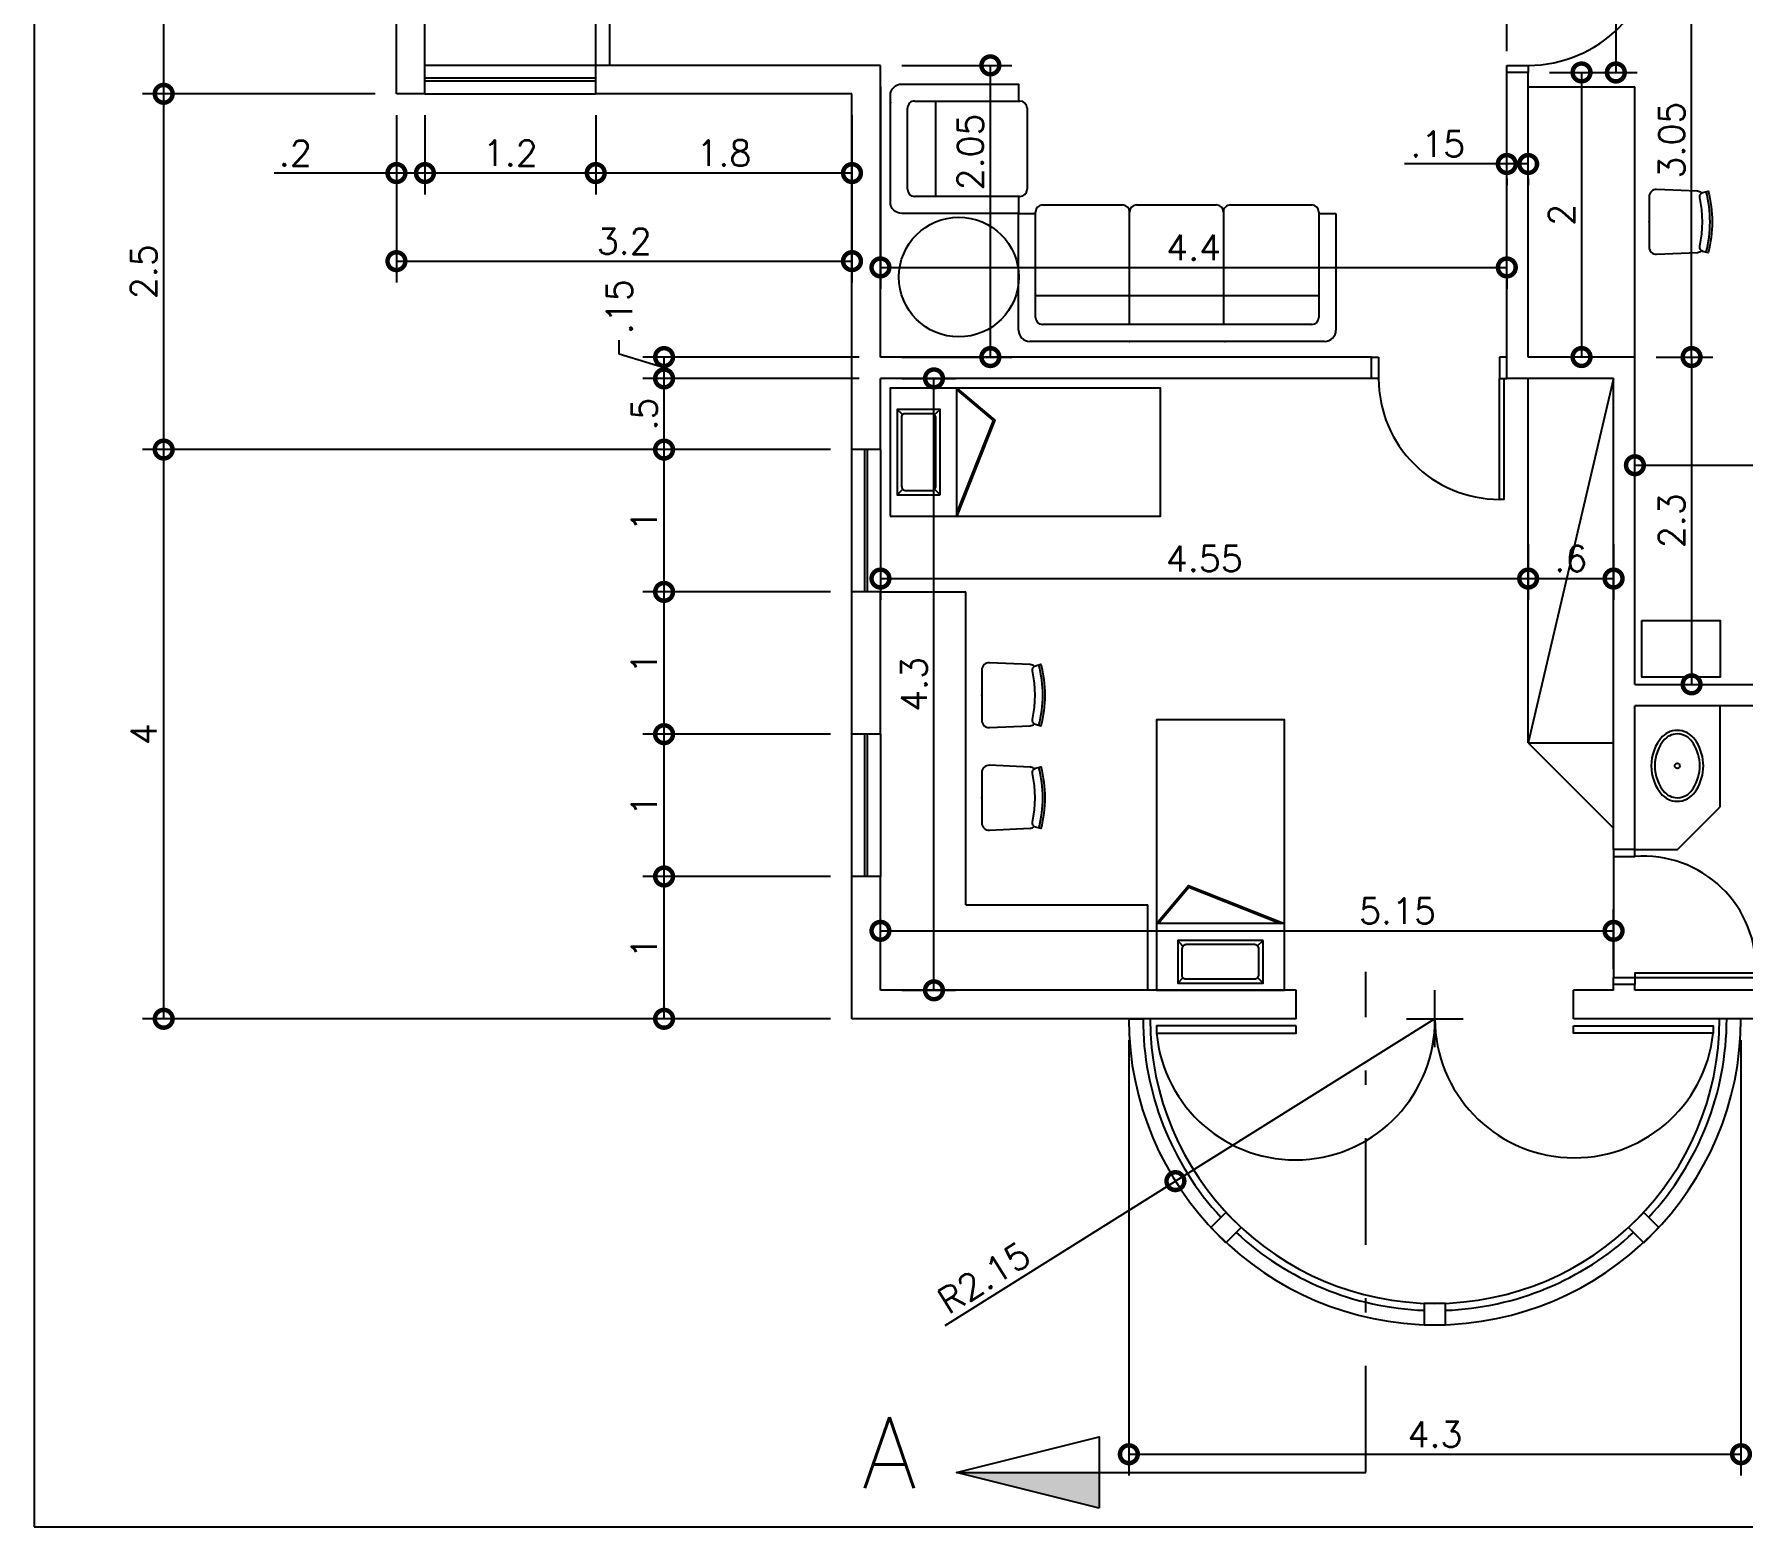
# Model space of a CAD drawing. Extents: x 0 to 62.2, y 0 to 29.7.
# Drawn here: x 0 to 12, y 0 to 10.49 of the extents above; entities that cross this region are included whole.
import ezdxf

# ---------------------------------------------------------------- set-up
doc = ezdxf.new("R2010")
doc.units = 0
doc.header["$LTSCALE"] = 2
doc.header["$MEASUREMENT"] = 0
doc.linetypes.add('DASHDOT', pattern=[1, 0.5, -0.25, 0, -0.25])
doc.layers.get('0').update_dxf_attribs({"linetype": 'CONTINUOUS'})
doc.layers.get('DEFPOINTS').update_dxf_attribs({"linetype": 'CONTINUOUS'})
for name, color, linetype in [('DIM100', 1, 'CONTINUOUS'), ('EQUIP', 9, 'CONTINUOUS'), ('JANELAS', 4, 'CONTINUOUS'), ('PAREDE', 7, 'CONTINUOUS'), ('PORTAS', 2, 'CONTINUOUS'), ('TEXTO', 5, 'CONTINUOUS'), ('VP', 1, 'CONTINUOUS')]:
    doc.layers.add(name, color=color, linetype=linetype)
doc.styles.add('CLICKAD', font='romans.shx')
doc.dimstyles.new('CLICKAD', dxfattribs={"dimscale": 0.1, "dimtxt": 1.8, "dimasz": 2.5, "dimexe": 1.5, "dimexo": 1.5, "dimgap": 0.5, "dimtad": 1, "dimzin": 12, "dimtxsty": 'CLICKAD', "dimblk1": 'DOTSMALL', "dimblk2": 'DOTSMALL', "dimsah": 1, "dimcen": 1, "dimclrt": 3, "dimazin": 3, "dimtp": 0.01, "dimtm": 0.02, "dimtfac": 1, "dimtmove": 0, "dimatfit": 3, "dimtolj": 1, "dimtzin": 0})

# ---------------------------------------------------------------- blocks, each defined once
blk = doc.blocks.new('CADE01P')
blk.add_lwpolyline([(-0.203, 0.369, 0.169762), (-0.215, 0.339), (-0.228, 0.053, 0.430564), (-0.178, 0), (0.178, 0, 0.430564), (0.228, 0.053), (0.215, 0.339, 0.169762), (0.203, 0.369)], format="xyb")
blk.add_lwpolyline([(0.207, 0.377, -0.400296), (0.171, 0.356, 0.108355), (-0.171, 0.356, -0.400296), (-0.207, 0.377), (-0.217, 0.415, -0.128747), (0.217, 0.415)], format="xyb", close=True)
blk.add_arc((0, -0.413), 0.841, 75.3375, 104.6673)
blk.add_point((0, 0))
blk = doc.blocks.new('_DOTSMALL')
at = {"color": 0, "linetype": 'BYBLOCK', "ltscale": 0.05, "const_width": 0.5}
blk.add_lwpolyline([(-0.0625, 0, 1), (0.0625, 0, 1)], format="xyb", close=True, dxfattribs=at)
blk = doc.blocks.new('*D57')
at = {"color": 0, "linetype": 'BYBLOCK', "ltscale": 0.05}
for p, q in [((11.395, 6.599), (11.793, 6.599)), ((11.643, 6.599), (11.643, 4.299)), ((11.446, 4.299), (11.793, 4.299))]:
    blk.add_line(p, q, dxfattribs=at)
at = {"layer": 'DEFPOINTS', "color": 0, "linetype": 'BYBLOCK', "ltscale": 0.05}
for p in [(11.245, 6.599), (11.296, 4.299), (11.643, 4.299)]:
    blk.add_point(p, dxfattribs=at)
at = {"color": 0, "linetype": 'BYBLOCK', "ltscale": 0.05, "xscale": 0.25, "yscale": 0.25, "zscale": 0.25}
for p, rotation in [((11.643, 6.599), 90), ((11.643, 4.299), 270)]:
    blk.add_blockref('_DOTSMALL', p, dxfattribs=dict(at, rotation=rotation))
at = {"color": 3, "linetype": 'BYBLOCK', "ltscale": 0.05, "insert": (11.503, 5.449), "char_height": 0.18, "attachment_point": 5, "rotation": 90, "style": 'CLICKAD'}
blk.add_mtext('\\A1;2.3', dxfattribs=at)
blk = doc.blocks.new('*D179')
at = {"layer": 'DEFPOINTS', "color": 0}
for p in [(11.518, 11.27), (11.643, 11.27), (11.245, 8.22)]:
    blk.add_point(p, dxfattribs=at)
at = {"layer": 'DIM100', "color": 0}
for p, q in [((11.643, 8.22), (11.643, 11.27)), ((11.668, 11.27), (11.793, 11.27))]:
    blk.add_line(p, q, dxfattribs=at)
at = {"layer": 'DIM100', "color": 0, "xscale": 0.25, "yscale": 0.25, "zscale": 0.25}
for p, rotation in [((11.643, 11.27), 90), ((11.643, 8.22), 270)]:
    blk.add_blockref('_DOTSMALL', p, dxfattribs=dict(at, rotation=rotation))
at = {"layer": 'DIM100', "color": 3, "insert": (11.503, 9.745), "char_height": 0.18, "attachment_point": 5, "rotation": 90, "style": 'CLICKAD'}
blk.add_mtext('\\A1;3.05', dxfattribs=at)
blk = doc.blocks.new('*D58')
at = {"color": 0, "linetype": 'BYBLOCK', "ltscale": 0.05}
for p, q in [((11.245, 6.07), (11.245, 7.61)), ((14.445, 6.07), (14.445, 7.61)), ((11.245, 7.46), (14.445, 7.46))]:
    blk.add_line(p, q, dxfattribs=at)
at = {"layer": 'DEFPOINTS', "color": 0, "linetype": 'BYBLOCK', "ltscale": 0.05}
for p in [(14.445, 7.46), (11.245, 5.92), (14.445, 5.92)]:
    blk.add_point(p, dxfattribs=at)
at = {"color": 0, "linetype": 'BYBLOCK', "ltscale": 0.05, "xscale": 0.25, "yscale": 0.25, "zscale": 0.25, "rotation": 180}
blk.add_blockref('_DOTSMALL', (11.245, 7.46), dxfattribs=at)
at = {"color": 0, "linetype": 'BYBLOCK', "ltscale": 0.05, "xscale": 0.25, "yscale": 0.25, "zscale": 0.25}
blk.add_blockref('_DOTSMALL', (14.445, 7.46), dxfattribs=at)
at = {"color": 3, "linetype": 'BYBLOCK', "ltscale": 0.05, "insert": (12.783, 7.6), "char_height": 0.18, "attachment_point": 5, "style": 'CLICKAD'}
blk.add_mtext('\\A1;3.2', dxfattribs=at)
blk = doc.blocks.new('CUBA01P')
blk.add_circle((0, 0), 0.018)
for centre, radius, start, end in [((-0.071, -0.03), 0.191, 120.725, 141.4841), ((-0.002, -0.124), 0.307, 89.5504, 122.7375), ((-0.002, -0.124), 0.282, 89.5504, 122.828), ((0.002, -0.124), 0.307, 57.2625, 90.4496), ((0.002, -0.124), 0.282, 57.172, 90.4496), ((0.071, -0.03), 0.191, 38.5159, 59.275), ((-0.097, 0.001), 0.152, 174.4524, 224.3819), ((-0.091, -0.004), 0.159, 144.5232, 173.1767), ((-0.091, -0.004), 0.134, 144.8047, 173.0573), ((-0.097, 0.001), 0.127, 174.578, 224.0021), ((-0.071, -0.03), 0.166, 120.5755, 141.2533), ((0.071, -0.03), 0.166, 38.7467, 59.4245), ((0.097, 0.001), 0.127, 315.9979, 5.422), ((0.091, -0.004), 0.134, 6.9427, 35.1953), ((0.097, 0.001), 0.152, 315.6181, 5.5476), ((0.091, -0.004), 0.159, 6.8233, 35.4768), ((-0.002, 0.123), 0.306, 228.3244, 270.4838), ((-0.002, 0.123), 0.281, 228.5041, 270.4838), ((0.002, 0.123), 0.281, 269.5162, 311.4959), ((0.002, 0.123), 0.306, 269.5162, 311.6756)]:
    blk.add_arc(centre, radius, start, end)
blk = doc.blocks.new('*D47')
at = {"color": 0, "linetype": 'BYBLOCK', "ltscale": 0.05}
for p, q in [((7.69, 1.799), (7.69, -1.261)), ((11.99, 1.799), (11.99, -1.261)), ((7.69, -1.111), (11.99, -1.111))]:
    blk.add_line(p, q, dxfattribs=at)
at = {"layer": 'DEFPOINTS', "color": 0, "linetype": 'BYBLOCK', "ltscale": 0.05}
for p in [(7.69, 1.949), (11.99, 1.949), (11.99, -1.111)]:
    blk.add_point(p, dxfattribs=at)
at = {"color": 0, "linetype": 'BYBLOCK', "ltscale": 0.05, "xscale": 0.25, "yscale": 0.25, "zscale": 0.25, "rotation": 180}
blk.add_blockref('_DOTSMALL', (7.69, -1.111), dxfattribs=at)
at = {"color": 0, "linetype": 'BYBLOCK', "ltscale": 0.05, "xscale": 0.25, "yscale": 0.25, "zscale": 0.25}
blk.add_blockref('_DOTSMALL', (11.99, -1.111), dxfattribs=at)
at = {"color": 3, "linetype": 'BYBLOCK', "ltscale": 0.05, "insert": (9.84, -0.971), "char_height": 0.18, "attachment_point": 5, "style": 'CLICKAD'}
blk.add_mtext('\\A1;4.3', dxfattribs=at)
blk = doc.blocks.new('SOLT')
at = {"ltscale": 0.05}
for p, q in [((0.47, 0.437), (0.724, 0.222)), ((0.087, 0.264), (0.051, 0.3)), ((0.31, 0.263), (0.351, 0.3)), ((0.724, 0.222), (0.47, -0.423)), ((0.09, -0.261), (0.051, -0.3)), ((0.312, -0.261), (0.351, -0.3))]:
    blk.add_line(p, q, dxfattribs=at)
for points in [[(0, -0.45), (1.9, -0.45), (1.9, 0.45), (0, 0.45)], [(0.351, -0.3), (0.351, 0.3), (0.051, 0.3), (0.051, -0.3)]]:
    blk.add_lwpolyline(points, close=True)
blk.add_lwpolyline([(0.47, 0.45), (0.736, 0.225), (0.47, -0.45)], close=True, dxfattribs=at)
blk.add_lwpolyline([(0.321, -0.24), (0.321, 0.24, 0.414214), (0.291, 0.27), (0.101, 0.27, 0.414214), (0.081, 0.25), (0.081, -0.24, 0.414214), (0.111, -0.27), (0.291, -0.27, 0.414214)], format="xyb", close=True)
blk = doc.blocks.new('*D64')
at = {"color": 0, "linetype": 'BYBLOCK', "ltscale": 0.05}
for p, q in [((6.095, 6.449), (6.471, 6.449)), ((6.321, 2.149), (6.321, 6.449)), ((6.095, 2.149), (6.471, 2.149))]:
    blk.add_line(p, q, dxfattribs=at)
at = {"layer": 'DEFPOINTS', "color": 0, "linetype": 'BYBLOCK', "ltscale": 0.05}
for p in [(5.945, 6.449), (6.321, 6.449), (5.945, 2.149)]:
    blk.add_point(p, dxfattribs=at)
at = {"color": 0, "linetype": 'BYBLOCK', "ltscale": 0.05, "xscale": 0.25, "yscale": 0.25, "zscale": 0.25}
for p, rotation in [((6.321, 6.449), 90), ((6.321, 2.149), 270)]:
    blk.add_blockref('_DOTSMALL', p, dxfattribs=dict(at, rotation=rotation))
at = {"color": 3, "linetype": 'BYBLOCK', "ltscale": 0.05, "insert": (6.181, 4.299), "char_height": 0.18, "attachment_point": 5, "rotation": 90, "style": 'CLICKAD'}
blk.add_mtext('\\A1;4.3', dxfattribs=at)
blk = doc.blocks.new('*D19')
at = {"color": 0, "linetype": 'BYBLOCK', "ltscale": 0.05}
for p, q in [((5.595, 5.949), (0.76, 5.949)), ((0.91, 1.949), (0.91, 5.949)), ((5.595, 1.949), (0.76, 1.949))]:
    blk.add_line(p, q, dxfattribs=at)
at = {"layer": 'DEFPOINTS', "color": 0, "linetype": 'BYBLOCK', "ltscale": 0.05}
for p in [(0.91, 5.949), (5.745, 5.949), (5.745, 1.949)]:
    blk.add_point(p, dxfattribs=at)
at = {"color": 0, "linetype": 'BYBLOCK', "ltscale": 0.05, "xscale": 0.25, "yscale": 0.25, "zscale": 0.25}
for p, rotation in [((0.91, 5.949), 90), ((0.91, 1.949), 270)]:
    blk.add_blockref('_DOTSMALL', p, dxfattribs=dict(at, rotation=rotation))
at = {"color": 3, "linetype": 'BYBLOCK', "ltscale": 0.05, "insert": (0.77, 3.949), "char_height": 0.18, "attachment_point": 5, "rotation": 90, "style": 'CLICKAD'}
blk.add_mtext('\\A1;4', dxfattribs=at)
blk = doc.blocks.new('*D16')
at = {"color": 0, "linetype": 'BYBLOCK', "ltscale": 0.05}
for p, q in [((5.595, 6.57), (4.275, 6.57)), ((4.425, 5.57), (4.425, 6.57)), ((5.595, 5.57), (4.275, 5.57))]:
    blk.add_line(p, q, dxfattribs=at)
at = {"layer": 'DEFPOINTS', "color": 0, "linetype": 'BYBLOCK', "ltscale": 0.05}
for p in [(4.425, 6.57), (5.745, 6.57), (5.745, 5.57)]:
    blk.add_point(p, dxfattribs=at)
at = {"color": 0, "linetype": 'BYBLOCK', "ltscale": 0.05, "xscale": 0.25, "yscale": 0.25, "zscale": 0.25}
for p, rotation in [((4.425, 6.57), 90), ((4.425, 5.57), 270)]:
    blk.add_blockref('_DOTSMALL', p, dxfattribs=dict(at, rotation=rotation))
at = {"color": 3, "linetype": 'BYBLOCK', "ltscale": 0.05, "insert": (4.285, 6.07), "char_height": 0.18, "attachment_point": 5, "rotation": 90, "style": 'CLICKAD'}
blk.add_mtext('\\A1;1', dxfattribs=at)
blk = doc.blocks.new('*D15')
at = {"color": 0, "linetype": 'BYBLOCK', "ltscale": 0.05}
for p, q in [((5.595, 5.57), (4.275, 5.57)), ((4.425, 4.57), (4.425, 5.57)), ((5.595, 4.57), (4.275, 4.57))]:
    blk.add_line(p, q, dxfattribs=at)
at = {"layer": 'DEFPOINTS', "color": 0, "linetype": 'BYBLOCK', "ltscale": 0.05}
for p in [(4.425, 5.57), (5.745, 5.57), (5.745, 4.57)]:
    blk.add_point(p, dxfattribs=at)
at = {"color": 0, "linetype": 'BYBLOCK', "ltscale": 0.05, "xscale": 0.25, "yscale": 0.25, "zscale": 0.25}
for p, rotation in [((4.425, 5.57), 90), ((4.425, 4.57), 270)]:
    blk.add_blockref('_DOTSMALL', p, dxfattribs=dict(at, rotation=rotation))
at = {"color": 3, "linetype": 'BYBLOCK', "ltscale": 0.05, "insert": (4.285, 5.07), "char_height": 0.18, "attachment_point": 5, "rotation": 90, "style": 'CLICKAD'}
blk.add_mtext('\\A1;1', dxfattribs=at)
blk = doc.blocks.new('*D63')
at = {"color": 0, "linetype": 'BYBLOCK', "ltscale": 0.05}
for p, q in [((5.945, 2.299), (5.945, 2.717)), ((11.095, 2.299), (11.095, 2.717)), ((5.945, 2.567), (11.095, 2.567))]:
    blk.add_line(p, q, dxfattribs=at)
at = {"layer": 'DEFPOINTS', "color": 0, "linetype": 'BYBLOCK', "ltscale": 0.05}
for p in [(11.095, 2.567), (5.945, 2.149), (11.095, 2.149)]:
    blk.add_point(p, dxfattribs=at)
at = {"color": 0, "linetype": 'BYBLOCK', "ltscale": 0.05, "xscale": 0.25, "yscale": 0.25, "zscale": 0.25, "rotation": 180}
blk.add_blockref('_DOTSMALL', (5.945, 2.567), dxfattribs=at)
at = {"color": 0, "linetype": 'BYBLOCK', "ltscale": 0.05, "xscale": 0.25, "yscale": 0.25, "zscale": 0.25}
blk.add_blockref('_DOTSMALL', (11.095, 2.567), dxfattribs=at)
at = {"color": 3, "linetype": 'BYBLOCK', "ltscale": 0.05, "insert": (9.577, 2.707), "char_height": 0.18, "attachment_point": 5, "style": 'CLICKAD'}
blk.add_mtext('\\A1;5.15', dxfattribs=at)
blk = doc.blocks.new('*D46')
at = {"color": 0, "linetype": 'BYBLOCK', "ltscale": 0.05}
for p in [(9.84, 1.949), (6.399, -0.206)]:
    blk.add_line(p, (8.017, 0.808), dxfattribs=at)
at = {"layer": 'DEFPOINTS', "color": 0, "linetype": 'BYBLOCK', "ltscale": 0.05}
for p in [(9.84, 1.949), (8.017, 0.808)]:
    blk.add_point(p, dxfattribs=at)
at = {"color": 0, "linetype": 'BYBLOCK', "ltscale": 0.05, "xscale": 0.25, "yscale": 0.25, "zscale": 0.25, "rotation": 32.06164299416745}
blk.add_blockref('_DOTSMALL', (8.017, 0.808), dxfattribs=at)
at = {"color": 3, "linetype": 'BYBLOCK', "ltscale": 0.05, "insert": (6.672, 0.13), "char_height": 0.18, "attachment_point": 5, "rotation": 32.0616, "style": 'CLICKAD'}
blk.add_mtext('\\A1;R2.15', dxfattribs=at)
blk = doc.blocks.new('*D14')
at = {"color": 0, "linetype": 'BYBLOCK', "ltscale": 0.05}
for p, q in [((5.595, 4.57), (4.275, 4.57)), ((4.425, 3.57), (4.425, 4.57)), ((5.595, 3.57), (4.275, 3.57))]:
    blk.add_line(p, q, dxfattribs=at)
at = {"layer": 'DEFPOINTS', "color": 0, "linetype": 'BYBLOCK', "ltscale": 0.05}
for p in [(4.425, 4.57), (5.745, 4.57), (5.745, 3.57)]:
    blk.add_point(p, dxfattribs=at)
at = {"color": 0, "linetype": 'BYBLOCK', "ltscale": 0.05, "xscale": 0.25, "yscale": 0.25, "zscale": 0.25}
for p, rotation in [((4.425, 4.57), 90), ((4.425, 3.57), 270)]:
    blk.add_blockref('_DOTSMALL', p, dxfattribs=dict(at, rotation=rotation))
at = {"color": 3, "linetype": 'BYBLOCK', "ltscale": 0.05, "insert": (4.285, 4.07), "char_height": 0.18, "attachment_point": 5, "rotation": 90, "style": 'CLICKAD'}
blk.add_mtext('\\A1;1', dxfattribs=at)
blk = doc.blocks.new('*D162')
at = {"color": 0, "linetype": 'BYBLOCK'}
for p, q in [((2.545, 9.92), (2.545, 9.363)), ((2.745, 9.92), (2.745, 9.363)), ((2.545, 9.513), (1.686, 9.513)), ((2.745, 9.513), (2.545, 9.513))]:
    blk.add_line(p, q, dxfattribs=at)
at = {"layer": 'DEFPOINTS', "color": 0, "linetype": 'BYBLOCK'}
for p in [(2.545, 10.07), (2.745, 10.07), (2.545, 9.513)]:
    blk.add_point(p, dxfattribs=at)
at = {"color": 0, "linetype": 'BYBLOCK', "xscale": 0.25, "yscale": 0.25, "zscale": 0.25, "rotation": 180}
blk.add_blockref('_DOTSMALL', (2.545, 9.513), dxfattribs=at)
at = {"color": 0, "linetype": 'BYBLOCK', "xscale": 0.25, "yscale": 0.25, "zscale": 0.25}
blk.add_blockref('_DOTSMALL', (2.745, 9.513), dxfattribs=at)
at = {"color": 3, "linetype": 'BYBLOCK', "insert": (1.835, 9.653), "char_height": 0.18, "attachment_point": 5, "style": 'CLICKAD'}
blk.add_mtext('\\A1;.2', dxfattribs=at)
blk = doc.blocks.new('*D20')
at = {"color": 0, "linetype": 'BYBLOCK', "ltscale": 0.05}
for p, q in [((2.395, 11.449), (0.76, 11.449)), ((0.91, 8.449), (0.91, 11.449)), ((2.395, 8.449), (0.76, 8.449))]:
    blk.add_line(p, q, dxfattribs=at)
at = {"layer": 'DEFPOINTS', "color": 0, "linetype": 'BYBLOCK', "ltscale": 0.05}
for p in [(0.91, 11.449), (2.545, 11.449), (2.545, 8.449)]:
    blk.add_point(p, dxfattribs=at)
at = {"color": 0, "linetype": 'BYBLOCK', "ltscale": 0.05, "xscale": 0.25, "yscale": 0.25, "zscale": 0.25}
for p, rotation in [((0.91, 11.449), 90), ((0.91, 8.449), 270)]:
    blk.add_blockref('_DOTSMALL', p, dxfattribs=dict(at, rotation=rotation))
at = {"color": 3, "linetype": 'BYBLOCK', "ltscale": 0.05, "insert": (0.77, 9.949), "char_height": 0.18, "attachment_point": 5, "rotation": 90, "style": 'CLICKAD'}
blk.add_mtext('\\A1;3', dxfattribs=at)
blk = doc.blocks.new('*D18')
at = {"color": 0, "linetype": 'BYBLOCK', "ltscale": 0.05}
for p, q in [((2.395, 8.449), (0.76, 8.449)), ((0.91, 5.949), (0.91, 8.449)), ((5.595, 5.949), (0.76, 5.949))]:
    blk.add_line(p, q, dxfattribs=at)
at = {"layer": 'DEFPOINTS', "color": 0, "linetype": 'BYBLOCK', "ltscale": 0.05}
for p in [(0.91, 8.449), (2.545, 8.449), (5.745, 5.949)]:
    blk.add_point(p, dxfattribs=at)
at = {"color": 0, "linetype": 'BYBLOCK', "ltscale": 0.05, "xscale": 0.25, "yscale": 0.25, "zscale": 0.25}
for p, rotation in [((0.91, 8.449), 90), ((0.91, 5.949), 270)]:
    blk.add_blockref('_DOTSMALL', p, dxfattribs=dict(at, rotation=rotation))
at = {"color": 3, "linetype": 'BYBLOCK', "ltscale": 0.05, "insert": (0.77, 7.199), "char_height": 0.18, "attachment_point": 5, "rotation": 90, "style": 'CLICKAD'}
blk.add_mtext('\\A1;2.5', dxfattribs=at)
blk = doc.blocks.new('*D56')
at = {"color": 0, "linetype": 'BYBLOCK', "ltscale": 0.05}
for p, q in [((10.645, 8.599), (11.02, 8.599)), ((10.87, 8.599), (10.87, 6.599)), ((11.095, 6.599), (10.72, 6.599))]:
    blk.add_line(p, q, dxfattribs=at)
at = {"layer": 'DEFPOINTS', "color": 0, "linetype": 'BYBLOCK', "ltscale": 0.05}
for p in [(10.495, 8.599), (10.87, 6.599), (11.245, 6.599)]:
    blk.add_point(p, dxfattribs=at)
at = {"color": 0, "linetype": 'BYBLOCK', "ltscale": 0.05, "xscale": 0.25, "yscale": 0.25, "zscale": 0.25}
for p, rotation in [((10.87, 8.599), 90), ((10.87, 6.599), 270)]:
    blk.add_blockref('_DOTSMALL', p, dxfattribs=dict(at, rotation=rotation))
at = {"color": 3, "linetype": 'BYBLOCK', "ltscale": 0.05, "insert": (10.73, 7.599), "char_height": 0.18, "attachment_point": 5, "rotation": 90, "style": 'CLICKAD'}
blk.add_mtext('\\A1;2', dxfattribs=at)
blk = doc.blocks.new('*D55')
at = {"color": 0, "linetype": 'BYBLOCK', "ltscale": 0.05}
for p, q in [((10.645, 11.22), (11.261, 11.22)), ((11.111, 11.22), (11.111, 10.22)), ((10.645, 10.22), (11.261, 10.22))]:
    blk.add_line(p, q, dxfattribs=at)
at = {"layer": 'DEFPOINTS', "color": 0, "linetype": 'BYBLOCK', "ltscale": 0.05}
for p in [(10.495, 11.22), (10.495, 10.22), (11.111, 10.22)]:
    blk.add_point(p, dxfattribs=at)
at = {"color": 0, "linetype": 'BYBLOCK', "ltscale": 0.05, "xscale": 0.25, "yscale": 0.25, "zscale": 0.25}
for p, rotation in [((11.111, 11.22), 90), ((11.111, 10.22), 270)]:
    blk.add_blockref('_DOTSMALL', p, dxfattribs=dict(at, rotation=rotation))
at = {"color": 3, "linetype": 'BYBLOCK', "ltscale": 0.05, "insert": (10.971, 10.72), "char_height": 0.18, "attachment_point": 5, "rotation": 90, "style": 'CLICKAD'}
blk.add_mtext('\\A1;1', dxfattribs=at)
blk = doc.blocks.new('*D60')
at = {"color": 0, "linetype": 'BYBLOCK', "ltscale": 0.05}
for p, q in [((6.095, 10.27), (6.867, 10.27)), ((6.717, 8.22), (6.717, 10.27)), ((6.095, 8.22), (6.867, 8.22))]:
    blk.add_line(p, q, dxfattribs=at)
at = {"layer": 'DEFPOINTS', "color": 0, "linetype": 'BYBLOCK', "ltscale": 0.05}
for p in [(5.945, 10.27), (6.717, 10.27), (5.945, 8.22)]:
    blk.add_point(p, dxfattribs=at)
at = {"color": 0, "linetype": 'BYBLOCK', "ltscale": 0.05, "xscale": 0.25, "yscale": 0.25, "zscale": 0.25}
for p, rotation in [((6.717, 10.27), 90), ((6.717, 8.22), 270)]:
    blk.add_blockref('_DOTSMALL', p, dxfattribs=dict(at, rotation=rotation))
at = {"color": 3, "linetype": 'BYBLOCK', "ltscale": 0.05, "insert": (6.577, 9.662), "char_height": 0.18, "attachment_point": 5, "rotation": 90, "style": 'CLICKAD'}
blk.add_mtext('\\A1;2.05', dxfattribs=at)
blk = doc.blocks.new('*D173')
at = {"color": 0, "linetype": 'BYBLOCK'}
for p, q in [((5.945, 10.12), (5.945, 8.7)), ((5.945, 8.85), (10.345, 8.85)), ((10.345, 8.802), (10.345, 8.7))]:
    blk.add_line(p, q, dxfattribs=at)
at = {"layer": 'DEFPOINTS', "color": 0, "linetype": 'BYBLOCK'}
for p in [(5.945, 10.27), (10.345, 8.952), (10.345, 8.85)]:
    blk.add_point(p, dxfattribs=at)
at = {"color": 0, "linetype": 'BYBLOCK', "xscale": 0.25, "yscale": 0.25, "zscale": 0.25, "rotation": 180}
blk.add_blockref('_DOTSMALL', (5.945, 8.85), dxfattribs=at)
at = {"color": 0, "linetype": 'BYBLOCK', "xscale": 0.25, "yscale": 0.25, "zscale": 0.25}
blk.add_blockref('_DOTSMALL', (10.345, 8.85), dxfattribs=at)
at = {"color": 3, "linetype": 'BYBLOCK', "insert": (8.145, 8.99), "char_height": 0.18, "attachment_point": 5, "style": 'CLICKAD'}
blk.add_mtext('\\A1;4.4', dxfattribs=at)
blk = doc.blocks.new('SOFA')
for p, q in [((-0.285, -0.12), (0.285, -0.12)), ((-0.335, -0.91), (-0.335, -0.17)), ((0.335, -0.17), (0.335, -0.91)), ((-0.335, -0.32), (0.335, -0.32)), ((0.285, -0.96), (-0.285, -0.96))]:
    blk.add_line(p, q)
blk.add_lwpolyline([(-0.335, -0.9), (-0.455, -0.9), (-0.455, -0.08, -0.414214), (-0.375, 0), (0.375, 0, -0.414214), (0.455, -0.08), (0.455, -0.9), (0.335, -0.9)], format="xyb")
for centre, start, end in [((-0.285, -0.17), 90, 180), ((0.285, -0.17), 360, 90), ((-0.285, -0.91), 180, 270), ((0.285, -0.91), 270, 0)]:
    blk.add_arc(centre, 0.05, start, end)
blk.add_point((0.325, 0))
blk = doc.blocks.new('*D61')
at = {"color": 0, "linetype": 'BYBLOCK', "ltscale": 0.05}
for p, q in [((5.945, 6.299), (5.945, 5.908)), ((10.495, 6.299), (10.495, 5.908)), ((5.945, 6.058), (10.495, 6.058))]:
    blk.add_line(p, q, dxfattribs=at)
at = {"layer": 'DEFPOINTS', "color": 0, "linetype": 'BYBLOCK', "ltscale": 0.05}
for p in [(5.945, 6.449), (10.495, 6.449), (10.495, 6.058)]:
    blk.add_point(p, dxfattribs=at)
at = {"color": 0, "linetype": 'BYBLOCK', "ltscale": 0.05, "xscale": 0.25, "yscale": 0.25, "zscale": 0.25, "rotation": 180}
blk.add_blockref('_DOTSMALL', (5.945, 6.058), dxfattribs=at)
at = {"color": 0, "linetype": 'BYBLOCK', "ltscale": 0.05, "xscale": 0.25, "yscale": 0.25, "zscale": 0.25}
blk.add_blockref('_DOTSMALL', (10.495, 6.058), dxfattribs=at)
at = {"color": 3, "linetype": 'BYBLOCK', "ltscale": 0.05, "insert": (8.22, 6.198), "char_height": 0.18, "attachment_point": 5, "style": 'CLICKAD'}
blk.add_mtext('\\A1;4.55', dxfattribs=at)
blk = doc.blocks.new('*D120')
at = {"color": 0, "linetype": 'BYBLOCK', "ltscale": 0.05}
for p, q in [((5.795, 8.07), (4.275, 8.07)), ((4.425, 7.57), (4.425, 8.07)), ((5.595, 7.57), (4.275, 7.57))]:
    blk.add_line(p, q, dxfattribs=at)
at = {"layer": 'DEFPOINTS', "color": 0, "linetype": 'BYBLOCK', "ltscale": 0.05}
for p in [(4.425, 8.07), (5.945, 8.07), (5.745, 7.57)]:
    blk.add_point(p, dxfattribs=at)
at = {"color": 0, "linetype": 'BYBLOCK', "ltscale": 0.05, "xscale": 0.25, "yscale": 0.25, "zscale": 0.25}
for p, rotation in [((4.425, 8.07), 90), ((4.425, 7.57), 270)]:
    blk.add_blockref('_DOTSMALL', p, dxfattribs=dict(at, rotation=rotation))
at = {"color": 3, "linetype": 'BYBLOCK', "ltscale": 0.05, "insert": (4.285, 7.82), "char_height": 0.18, "attachment_point": 5, "rotation": 90, "style": 'CLICKAD'}
blk.add_mtext('\\A1;.5', dxfattribs=at)
blk = doc.blocks.new('*D17')
at = {"color": 0, "linetype": 'BYBLOCK', "ltscale": 0.05}
for p, q in [((5.595, 7.57), (4.275, 7.57)), ((4.425, 6.57), (4.425, 7.57)), ((5.595, 6.57), (4.275, 6.57))]:
    blk.add_line(p, q, dxfattribs=at)
at = {"layer": 'DEFPOINTS', "color": 0, "linetype": 'BYBLOCK', "ltscale": 0.05}
for p in [(4.425, 7.57), (5.745, 7.57), (5.745, 6.57)]:
    blk.add_point(p, dxfattribs=at)
at = {"color": 0, "linetype": 'BYBLOCK', "ltscale": 0.05, "xscale": 0.25, "yscale": 0.25, "zscale": 0.25}
for p, rotation in [((4.425, 7.57), 90), ((4.425, 6.57), 270)]:
    blk.add_blockref('_DOTSMALL', p, dxfattribs=dict(at, rotation=rotation))
at = {"color": 3, "linetype": 'BYBLOCK', "ltscale": 0.05, "insert": (4.285, 7.07), "char_height": 0.18, "attachment_point": 5, "rotation": 90, "style": 'CLICKAD'}
blk.add_mtext('\\A1;1', dxfattribs=at)
blk = doc.blocks.new('*D180')
at = {"layer": 'DEFPOINTS', "color": 0}
for p in [(4.425, 8.22), (5.945, 8.22), (5.945, 8.07)]:
    blk.add_point(p, dxfattribs=at)
at = {"layer": 'DIM100', "color": 0}
for p, q in [((4.11, 8.24), (4.11, 8.34)), ((4.425, 8.145), (4.11, 8.24)), ((5.795, 8.22), (4.275, 8.22)), ((4.425, 8.07), (4.425, 8.22)), ((5.795, 8.07), (4.275, 8.07))]:
    blk.add_line(p, q, dxfattribs=at)
at = {"layer": 'DIM100', "color": 0, "xscale": 0.25, "yscale": 0.25, "zscale": 0.25}
for p, rotation in [((4.425, 8.22), 90), ((4.425, 8.07), 270)]:
    blk.add_blockref('_DOTSMALL', p, dxfattribs=dict(at, rotation=rotation))
at = {"layer": 'DIM100', "color": 3, "insert": (4.11, 8.574), "char_height": 0.18, "attachment_point": 5, "rotation": 90, "style": 'CLICKAD'}
blk.add_mtext('\\A1;.15', dxfattribs=at)
blk = doc.blocks.new('*D54')
at = {"color": 0, "linetype": 'BYBLOCK', "ltscale": 0.05}
for p, q in [((2.545, 8.299), (2.545, 7.123)), ((5.745, 8.299), (5.745, 7.123)), ((2.545, 7.273), (5.745, 7.273))]:
    blk.add_line(p, q, dxfattribs=at)
at = {"layer": 'DEFPOINTS', "color": 0, "linetype": 'BYBLOCK', "ltscale": 0.05}
for p in [(2.545, 8.449), (5.745, 8.449), (5.745, 7.273)]:
    blk.add_point(p, dxfattribs=at)
at = {"color": 0, "linetype": 'BYBLOCK', "ltscale": 0.05, "xscale": 0.25, "yscale": 0.25, "zscale": 0.25, "rotation": 180}
blk.add_blockref('_DOTSMALL', (2.545, 7.273), dxfattribs=at)
at = {"color": 0, "linetype": 'BYBLOCK', "ltscale": 0.05, "xscale": 0.25, "yscale": 0.25, "zscale": 0.25}
blk.add_blockref('_DOTSMALL', (5.745, 7.273), dxfattribs=at)
at = {"color": 3, "linetype": 'BYBLOCK', "ltscale": 0.05, "insert": (4.145, 7.413), "char_height": 0.18, "attachment_point": 5, "style": 'CLICKAD'}
blk.add_mtext('\\A1;3.2', dxfattribs=at)
blk = doc.blocks.new('*D52')
at = {"color": 0, "linetype": 'BYBLOCK', "ltscale": 0.05}
for p, q in [((3.945, 8.299), (3.945, 7.742)), ((5.745, 8.299), (5.745, 7.742)), ((5.745, 7.892), (3.945, 7.892))]:
    blk.add_line(p, q, dxfattribs=at)
at = {"layer": 'DEFPOINTS', "color": 0, "linetype": 'BYBLOCK', "ltscale": 0.05}
for p in [(3.945, 8.449), (5.745, 8.449), (3.945, 7.892)]:
    blk.add_point(p, dxfattribs=at)
at = {"color": 0, "linetype": 'BYBLOCK', "ltscale": 0.05, "xscale": 0.25, "yscale": 0.25, "zscale": 0.25, "rotation": 180}
blk.add_blockref('_DOTSMALL', (3.945, 7.892), dxfattribs=at)
at = {"color": 0, "linetype": 'BYBLOCK', "ltscale": 0.05, "xscale": 0.25, "yscale": 0.25, "zscale": 0.25}
blk.add_blockref('_DOTSMALL', (5.745, 7.892), dxfattribs=at)
at = {"color": 3, "linetype": 'BYBLOCK', "ltscale": 0.05, "insert": (4.845, 8.032), "char_height": 0.18, "attachment_point": 5, "style": 'CLICKAD'}
blk.add_mtext('\\A1;1.8', dxfattribs=at)
blk = doc.blocks.new('*D53')
at = {"color": 0, "linetype": 'BYBLOCK', "ltscale": 0.05}
for p, q in [((2.745, 8.299), (2.745, 7.742)), ((3.945, 8.299), (3.945, 7.742)), ((3.945, 7.892), (2.745, 7.892))]:
    blk.add_line(p, q, dxfattribs=at)
at = {"layer": 'DEFPOINTS', "color": 0, "linetype": 'BYBLOCK', "ltscale": 0.05}
for p in [(2.745, 8.449), (3.945, 8.449), (2.745, 7.892)]:
    blk.add_point(p, dxfattribs=at)
at = {"color": 0, "linetype": 'BYBLOCK', "ltscale": 0.05, "xscale": 0.25, "yscale": 0.25, "zscale": 0.25, "rotation": 180}
blk.add_blockref('_DOTSMALL', (2.745, 7.892), dxfattribs=at)
at = {"color": 0, "linetype": 'BYBLOCK', "ltscale": 0.05, "xscale": 0.25, "yscale": 0.25, "zscale": 0.25}
blk.add_blockref('_DOTSMALL', (3.945, 7.892), dxfattribs=at)
at = {"color": 3, "linetype": 'BYBLOCK', "ltscale": 0.05, "insert": (3.345, 8.032), "char_height": 0.18, "attachment_point": 5, "style": 'CLICKAD'}
blk.add_mtext('\\A1;1.2', dxfattribs=at)
blk = doc.blocks.new('*D62')
at = {"color": 0, "linetype": 'BYBLOCK', "ltscale": 0.05}
for p, q in [((10.495, 6.299), (10.495, 5.908)), ((11.095, 6.299), (11.095, 5.908)), ((10.495, 6.058), (11.095, 6.058))]:
    blk.add_line(p, q, dxfattribs=at)
at = {"layer": 'DEFPOINTS', "color": 0, "linetype": 'BYBLOCK', "ltscale": 0.05}
for p in [(10.495, 6.449), (11.095, 6.449), (11.095, 6.058)]:
    blk.add_point(p, dxfattribs=at)
at = {"color": 0, "linetype": 'BYBLOCK', "ltscale": 0.05, "xscale": 0.25, "yscale": 0.25, "zscale": 0.25, "rotation": 180}
blk.add_blockref('_DOTSMALL', (10.495, 6.058), dxfattribs=at)
at = {"color": 0, "linetype": 'BYBLOCK', "ltscale": 0.05, "xscale": 0.25, "yscale": 0.25, "zscale": 0.25}
blk.add_blockref('_DOTSMALL', (11.095, 6.058), dxfattribs=at)
at = {"color": 3, "linetype": 'BYBLOCK', "ltscale": 0.05, "insert": (10.795, 6.198), "char_height": 0.18, "attachment_point": 5, "style": 'CLICKAD'}
blk.add_mtext('\\A1;.6', dxfattribs=at)
blk = doc.blocks.new('SOFA02P')
for p, q in [((-1.035, 0), (1.035, 0)), ((-1.115, -0.9), (-1.115, -0.08)), ((-0.945, -0.12), (0.945, -0.12)), ((-0.325, -0.91), (-0.325, -0.12)), ((0.335, -0.12), (0.335, -0.92)), ((1.115, -0.08), (1.115, -0.9)), ((-0.995, -0.91), (-0.995, -0.17)), ((0.335, -0.15), (0.335, -0.91)), ((0.995, -0.17), (0.995, -0.91)), ((-0.995, -0.32), (-0.325, -0.32)), ((-0.325, -0.32), (0.995, -0.32)), ((-0.995, -0.9), (-1.115, -0.9)), ((-0.375, -0.96), (-0.945, -0.96)), ((0.285, -0.96), (-0.275, -0.96)), ((0.945, -0.96), (0.384, -0.96)), ((1.115, -0.9), (0.995, -0.9))]:
    blk.add_line(p, q)
for centre, radius, start, end in [((-1.035, -0.08), 0.08, 90, 180), ((1.035, -0.08), 0.08, 0, 90), ((-0.945, -0.17), 0.05, 90, 180), ((0.945, -0.17), 0.05, 0, 90), ((-0.945, -0.91), 0.05, 180, 270), ((-0.375, -0.91), 0.05, 270, 0), ((-0.275, -0.91), 0.05, 180, 270), ((0.285, -0.91), 0.05, 270, 360), ((0.384, -0.91), 0.05, 180, 270), ((0.945, -0.91), 0.05, 270, 0)]:
    blk.add_arc(centre, radius, start, end)
for p in [(-0.335, 0), (0.334, 0)]:
    blk.add_point(p)
blk = doc.blocks.new('*D178')
at = {"color": 0, "linetype": 'BYBLOCK'}
for p, q in [((10.095, 11.12), (10.095, 10.67)), ((10.345, 10.37), (10.345, 10.97)), ((10.095, 10.82), (9.055, 10.82)), ((10.345, 10.82), (10.095, 10.82))]:
    blk.add_line(p, q, dxfattribs=at)
at = {"layer": 'DEFPOINTS', "color": 0, "linetype": 'BYBLOCK'}
for p in [(10.095, 11.27), (10.095, 10.82), (10.345, 10.22)]:
    blk.add_point(p, dxfattribs=at)
at = {"color": 0, "linetype": 'BYBLOCK', "xscale": 0.25, "yscale": 0.25, "zscale": 0.25, "rotation": 180}
blk.add_blockref('_DOTSMALL', (10.095, 10.82), dxfattribs=at)
at = {"color": 0, "linetype": 'BYBLOCK', "xscale": 0.25, "yscale": 0.25, "zscale": 0.25}
blk.add_blockref('_DOTSMALL', (10.345, 10.82), dxfattribs=at)
at = {"color": 3, "linetype": 'BYBLOCK', "insert": (9.29, 10.96), "char_height": 0.18, "attachment_point": 5, "style": 'CLICKAD'}
blk.add_mtext('\\A1;.25', dxfattribs=at)
blk = doc.blocks.new('*D174')
at = {"color": 0, "linetype": 'BYBLOCK'}
for p, q in [((10.345, 9.577), (9.626, 9.577)), ((10.495, 9.577), (10.345, 9.577)), ((10.345, 9.475), (10.345, 9.427)), ((10.495, 9.475), (10.495, 9.427))]:
    blk.add_line(p, q, dxfattribs=at)
at = {"layer": 'DEFPOINTS', "color": 0, "linetype": 'BYBLOCK'}
for p in [(10.345, 9.625), (10.495, 9.625), (10.345, 9.577)]:
    blk.add_point(p, dxfattribs=at)
at = {"color": 0, "linetype": 'BYBLOCK', "xscale": 0.25, "yscale": 0.25, "zscale": 0.25, "rotation": 180}
blk.add_blockref('_DOTSMALL', (10.345, 9.577), dxfattribs=at)
at = {"color": 0, "linetype": 'BYBLOCK', "xscale": 0.25, "yscale": 0.25, "zscale": 0.25}
blk.add_blockref('_DOTSMALL', (10.495, 9.577), dxfattribs=at)
at = {"color": 3, "linetype": 'BYBLOCK', "insert": (9.86, 9.717), "char_height": 0.18, "attachment_point": 5, "style": 'CLICKAD'}
blk.add_mtext('\\A1;.15', dxfattribs=at)

msp = doc.modelspace()

# ---------------------------------------------------------------- hatches: boundary and pattern name
at = {"layer": 'DIM100'}
msp.add_hatch(color=256, dxfattribs=at).paths.add_polyline_path([(7.4802, 0.1314), (7.4802, 0.3814), (6.4802, 0.3814)])

# ---------------------------------------------------------------- linework, layer by layer
for p, q in [((9.8395, 3.3701), (9.8395, 3.7701)), ((9.6395, 3.5701), (10.0395, 3.5701))]:
    msp.add_line(p, q, dxfattribs=at)
msp.add_lwpolyline([(7.4802, 0.1314), (6.4802, 0.3814), (7.4802, 0.6314)], close=True, dxfattribs=at)
at = {"layer": 'EQUIP'}
for p, q in [((10.4945, 10.1201), (11.2445, 10.1201)), ((11.2445, 8.2201), (11.2445, 10.1201)), ((11.0945, 8.0701), (10.4945, 5.5101)), ((10.4945, 5.5101), (10.4945, 8.0701)), ((5.9445, 6.5701), (6.5445, 6.5701)), ((6.5445, 4.3701), (6.5445, 6.5701)), ((11.8445, 5.0601), (11.8445, 5.7701)), ((10.4945, 5.5101), (11.0945, 4.9101)), ((10.4945, 5.5101), (11.0945, 5.5101)), ((11.5445, 4.7601), (11.8445, 5.0601)), ((11.2445, 4.7601), (11.5445, 4.7601)), ((6.5445, 4.3701), (7.8244, 4.3701)), ((7.8244, 3.7701), (7.8244, 4.3701))]:
    msp.add_line(p, q, dxfattribs=at)
msp.add_lwpolyline([(11.2945, 6.3701), (11.8445, 6.3701), (11.8445, 5.9701), (11.2945, 5.9701)], close=True, dxfattribs=at)
msp.add_circle((6.4957, 8.7823), 0.4207, dxfattribs=at)
at = {"layer": 'JANELAS'}
for p, q in [((3.9445, 10.2701), (2.7445, 10.2701)), ((3.9445, 10.1801), (2.7445, 10.1801)), ((3.9445, 10.1601), (2.7445, 10.1601)), ((2.7445, 10.0701), (3.9445, 10.0701)), ((5.7445, 6.5701), (5.7445, 7.5701)), ((5.8345, 6.5701), (5.8345, 7.5701)), ((5.8545, 6.5701), (5.8545, 7.5701)), ((5.9445, 7.5701), (5.9445, 6.5701)), ((5.7445, 4.5701), (5.7445, 5.5701)), ((5.8345, 4.5701), (5.8345, 5.5701)), ((5.8545, 4.5701), (5.8545, 5.5701)), ((5.9445, 5.5701), (5.9445, 4.5701))]:
    msp.add_line(p, q, dxfattribs=at)
at = {"layer": 'PAREDE'}
for p, q in [((2.5445, 10.0701), (2.5445, 13.0701)), ((2.7445, 10.0701), (2.7445, 13.0701)), ((3.9445, 10.2701), (3.9445, 11.8701)), ((4.0445, 10.2701), (4.0445, 11.7701)), ((3.9445, 10.0701), (3.9445, 10.2701)), ((5.9445, 10.2701), (3.9445, 10.2701)), ((5.9445, 8.2201), (5.9445, 10.2701)), ((10.3445, 8.0701), (10.3445, 10.2201)), ((10.4945, 8.2201), (10.4945, 10.2201)), ((2.7445, 10.0701), (2.5445, 10.0701)), ((5.7445, 10.0701), (3.9445, 10.0701)), ((5.7445, 7.5701), (5.7445, 10.0701)), ((11.2445, 8.2201), (10.4945, 8.2201)), ((11.2445, 5.9201), (11.2445, 8.2201)), ((9.3945, 8.0701), (5.9445, 8.0701)), ((5.9445, 7.5701), (5.9445, 8.0701)), ((11.0945, 8.0701), (10.3445, 8.0701)), ((11.0945, 4.7601), (11.0945, 8.0701)), ((5.9445, 7.5701), (5.7445, 7.5701)), ((5.9445, 6.5701), (5.7445, 6.5701)), ((11.2445, 5.9201), (14.4445, 5.9201)), ((14.4445, 5.7701), (11.2445, 5.7701)), ((11.2445, 4.7601), (11.2445, 5.7701)), ((5.9445, 5.5701), (5.7445, 5.5701)), ((11.2445, 4.7601), (11.0945, 4.7601)), ((5.7445, 3.5701), (5.7445, 4.5701)), ((5.9445, 4.5701), (5.7445, 4.5701)), ((5.9445, 3.7701), (5.9445, 4.5701)), ((8.8645, 3.7701), (5.9445, 3.7701)), ((8.8645, 3.5701), (8.8645, 3.7701)), ((11.0945, 3.7701), (10.8145, 3.7701)), ((10.8145, 3.5701), (10.8145, 3.7701)), ((11.0945, 3.7701), (11.0945, 3.8101)), ((11.2445, 3.8101), (11.0945, 3.8101)), ((11.2445, 3.7701), (11.2445, 3.8101)), ((12.9445, 3.7701), (11.2445, 3.7701)), ((8.8645, 3.5701), (5.7445, 3.5701)), ((7.6895, 3.5701), (7.7895, 3.5701)), ((12.9445, 3.5701), (10.8145, 3.5701)), ((6.4802, 0.3814), (9.3552, 0.3814))]:
    msp.add_line(p, q, dxfattribs=at)
at = {"layer": 'PAREDE', "linetype": 'DASHDOT', "ltscale": 0.75}
msp.add_line((9.3552, 0.3814), (9.3552, 3.9), dxfattribs=at)
at = {"layer": 'PAREDE'}
for points in [[(10.3445, 10.2701), (10.4945, 10.2701), (10.4945, 10.2201), (10.3445, 10.2201)], [(9.4445, 8.2201), (9.4445, 8.0701), (9.3945, 8.0701), (9.3945, 8.2201)], [(10.2945, 8.2201), (10.2945, 8.0701), (10.3445, 8.0701), (10.3445, 8.2201)]]:
    msp.add_lwpolyline(points, close=True, dxfattribs=at)
for points in [[(9.3945, 8.2201), (5.9445, 8.2201)], [(5.7445, 5.5701), (5.7445, 6.5701)], [(5.9445, 5.5701), (5.9445, 6.5701)]]:
    msp.add_lwpolyline(points, dxfattribs=at)
for radius in [2.15, 2]:
    msp.add_arc((9.8395, 3.5701), radius, 180, 0, dxfattribs=at)
at = {"layer": 'PORTAS'}
msp.add_line((11.0945, 4.7101), (11.0945, 3.8601), dxfattribs=at)
for points in [[(10.3245, 8.0701), (10.3245, 7.2201), (10.2945, 7.2201), (10.2945, 8.0701)], [(11.0945, 4.7601), (11.0945, 4.7101), (11.2445, 4.7101), (11.2445, 4.7601)], [(11.0945, 3.8101), (11.0945, 3.8601), (11.2445, 3.8601), (11.2445, 3.8101)], [(11.2445, 3.8601), (12.0945, 3.8601), (12.0945, 3.8901), (11.2445, 3.8901)], [(8.8645, 3.5201), (7.8845, 3.5201), (7.8845, 3.4701), (8.8645, 3.4701)], [(10.8145, 3.5201), (11.7945, 3.5201), (11.7945, 3.4701), (10.8145, 3.4701)], [(8.3723, 1.9968), (8.2662, 2.1029), (8.3723, 2.2089), (8.4783, 2.1029)], [(11.3068, 1.9968), (11.4128, 2.1029), (11.3068, 2.2089), (11.2007, 2.1029)], [(9.7645, 1.4201), (9.9145, 1.4201), (9.9145, 1.5701), (9.7645, 1.5701)]]:
    msp.add_lwpolyline(points, close=True, dxfattribs=at)
for centre, radius, start, end in [((10.4945, 11.1701), 0.9, 270, 0), ((10.2945, 8.0701), 0.85, 180, 270), ((11.3057, 3.923), 0.7895, 357.61482, 94.44349), ((9.8395, 3.5701), 2.05, 180, 222.90335), ((8.8601, 3.5582), 0.9795, 185.15871, 0.69765), ((10.8197, 3.5734), 0.9802, 180.19403, 353.94962), ((9.8395, 3.5701), 2.05, 317.09665, 0), ((9.8395, 3.5701), 2.05, 227.09665, 267.90335), ((9.8395, 3.5701), 2.05, 272.09665, 312.90335)]:
    msp.add_arc(centre, radius, start, end, dxfattribs=at)
at = {"layer": 'VP'}
msp.add_lwpolyline([(0, 0), (42, 0), (42, 29.7), (0, 29.7)], close=True, dxfattribs=at)

# ---------------------------------------------------------------- block references
at = {"layer": 'EQUIP'}
for name, p, rotation in [('SOFA', (6.0148, 9.6839), 90), ('CADE01P', (11.3445, 9.1701), 270), ('SOFA02P', (8.0294, 8.3293), 180), ('CADE01P', (6.6569, 5.8443), 270), ('SOLT', (8.333, 3.7701), 90), ('CUBA01P', (11.5426, 5.3477), 270), ('CADE01P', (6.6569, 5.1235), 270)]:
    msp.add_blockref(name, p, dxfattribs=dict(at, rotation=rotation))
msp.add_blockref('SOLT', (6.0124, 7.5523), dxfattribs=at)

# ---------------------------------------------------------------- texts
at = {"layer": 'TEXTO', "linetype": 'CONTINUOUS', "insert": (5.8148, 0.7713), "char_height": 0.5, "width": 0.7, "attachment_point": 1, "style": 'CLICKAD'}
msp.add_mtext('A', dxfattribs=at)

# ---------------------------------------------------------------- dimensions: what is measured, and where the dimension line sits
at = {"layer": 'DIM100'}
for base, p1, p2, picture, middle in [((0.9096, 13.0701), (2.5445, 10.0701), (2.5445, 13.0701), '*D20', (0.7696, 11.5701)), ((10.8695, 8.2201), (10.4945, 10.2201), (11.2445, 8.2201), '*D56', (10.7295, 9.2201)), ((0.9096, 10.0701), (5.7445, 7.5701), (2.5445, 10.0701), '*D18', (0.7696, 8.8201)), ((11.6434, 5.9201), (11.2445, 8.2201), (11.2956, 5.9201), '*D57', (11.5034, 7.0701)), ((6.3209, 8.0701), (5.9445, 3.7701), (5.9445, 8.0701), '*D64', (6.1809, 5.9201)), ((0.9096, 7.5701), (5.7445, 3.5701), (5.7445, 7.5701), '*D19', (0.7696, 5.5701))]:
    dim = msp.add_linear_dim(base=base, p1=p1, p2=p2, angle=90, dimstyle='CLICKAD', dxfattribs=at)
    dim.commit()
    dim.dimension.update_dxf_attribs({"geometry": picture, "text_midpoint": middle, "insert": (0, 1.6212)})
for base, p1, p2, picture, middle in [((11.1111, 10.2201), (10.4945, 11.2201), (10.4945, 10.2201), '*D55', (10.9711, 10.7201)), ((4.4252, 8.0701), (5.7445, 7.5701), (5.9445, 8.0701), '*D120', (4.2852, 7.8201)), ((4.4252, 7.5701), (5.7445, 6.5701), (5.7445, 7.5701), '*D17', (4.2852, 7.0701)), ((4.4252, 6.5701), (5.7445, 5.5701), (5.7445, 6.5701), '*D16', (4.2852, 6.0701)), ((4.4252, 5.5701), (5.7445, 4.5701), (5.7445, 5.5701), '*D15', (4.2852, 5.0701)), ((4.4252, 4.5701), (5.7445, 3.5701), (5.7445, 4.5701), '*D14', (4.2852, 4.0701))]:
    dim = msp.add_linear_dim(base=base, p1=p1, p2=p2, angle=90, dimstyle='CLICKAD', dxfattribs=at)
    dim.commit()
    dim.dimension.update_dxf_attribs({"geometry": picture, "text_midpoint": middle})
for base, p1, p2, override, picture, middle in [((11.6434, 11.2701), (11.2445, 8.2201), (11.5179, 11.2701), {"dimse1": 1, "dimtmove": 1}, '*D179', (11.5034, 9.7451)), ((4.4252, 8.2201), (5.9445, 8.0701), (5.9445, 8.2201), {"dimtad": 0, "dimtmove": 1}, '*D180', (4.1102, 8.3896))]:
    dim = msp.add_linear_dim(base=base, p1=p1, p2=p2, angle=90, dimstyle='CLICKAD', override=override, dxfattribs=at)
    dim.commit()
    dim.dimension.update_dxf_attribs({"geometry": picture, "text_midpoint": middle})
for base, p1, p2, picture, middle, dimtype in [((10.0945, 10.8201), (10.3445, 10.2201), (10.0945, 11.2701), '*D178', (9.2897, 10.8201), 160), ((10.3445, 8.8499), (5.9445, 10.2701), (10.3445, 8.9522), '*D173', (8.1445, 8.8499), 160), ((2.5445, 9.5133), (2.7445, 10.0701), (2.5445, 10.0701), '*D162', (1.835, 9.5133), 160), ((14.4445, 7.46), (11.2445, 5.9201), (14.4445, 5.9201), '*D58', (12.7829, 7.46), 128)]:
    dim = msp.add_linear_dim(base=base, p1=p1, p2=p2, dimstyle='CLICKAD', dxfattribs=at)
    dim.commit()
    dim.dimension.update_dxf_attribs({"geometry": picture, "text_midpoint": middle, "dimtype": dimtype})
dim = msp.add_linear_dim(base=(6.7174, 10.2701), p1=(5.9445, 8.2201), p2=(5.9445, 10.2701), angle=90, dimstyle='CLICKAD', dxfattribs=at)
dim.commit()
dim.dimension.update_dxf_attribs({"geometry": '*D60', "text_midpoint": (6.7174, 9.6623), "dimtype": 128})
for base, p1, p2, picture, middle, set_off in [((5.7445, 8.8938), (2.5445, 10.0701), (5.7445, 10.0701), '*D54', (4.1445, 9.0338), (0, 1.6212)), ((2.7445, 9.5133), (3.9445, 10.0701), (2.7445, 10.0701), '*D53', (3.3445, 9.6533), (0, 1.6212)), ((3.9445, 9.5133), (5.7445, 10.0701), (3.9445, 10.0701), '*D52', (4.8445, 9.6533), (0, 1.6212)), ((10.4945, 6.6632), (5.9445, 7.0545), (10.4945, 7.0545), '*D61', (8.2195, 6.8032), (0, 0.6056)), ((11.0945, 6.6632), (10.4945, 7.0545), (11.0945, 7.0545), '*D62', (10.7945, 6.8032), (0, 0.6056)), ((11.9895, 0.5105), (7.6895, 3.5701), (11.9895, 3.5701), '*D47', (9.8395, 0.6505), (0, 1.6212))]:
    dim = msp.add_linear_dim(base=base, p1=p1, p2=p2, dimstyle='CLICKAD', dxfattribs=at)
    dim.commit()
    dim.dimension.update_dxf_attribs({"geometry": picture, "text_midpoint": middle, "insert": set_off})
dim = msp.add_linear_dim(base=(10.3445, 9.5774), p1=(10.4945, 9.6249), p2=(10.3445, 9.6249), dimstyle='CLICKAD', dxfattribs=at)
dim.commit()
dim.dimension.update_dxf_attribs({"geometry": '*D174', "text_midpoint": (9.8602, 9.7174)})
dim = msp.add_linear_dim(base=(11.0945, 4.1878), p1=(5.9445, 3.7701), p2=(11.0945, 3.7701), dimstyle='CLICKAD', dxfattribs=at)
dim.commit()
dim.dimension.update_dxf_attribs({"geometry": '*D63', "text_midpoint": (9.5769, 4.1878), "dimtype": 128, "insert": (0, 1.6212)})
dim = msp.add_radius_dim(center=(9.8395, 3.5701), mpoint=(8.0174, 2.4288), dimstyle='CLICKAD', dxfattribs=at)
dim.commit()
dim.dimension.update_dxf_attribs({"geometry": '*D46', "text_midpoint": (6.7462, 1.6326), "dimtype": 132, "insert": (0, 1.6212)})

doc.saveas('drawing.dxf')
